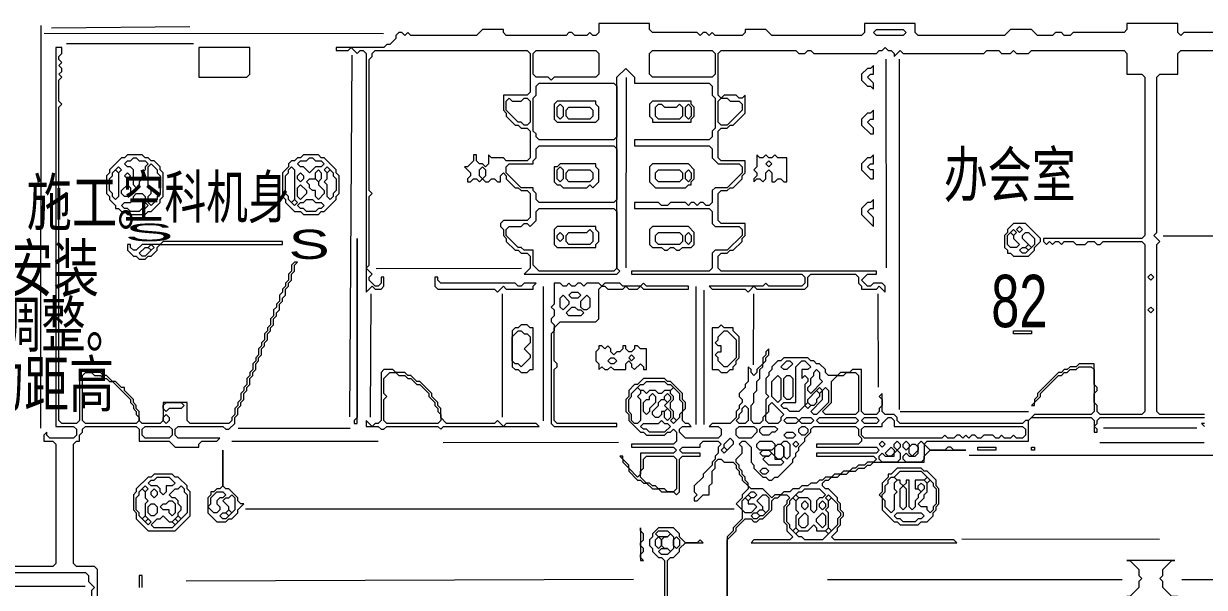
# Model space of a CAD drawing. Extents: x 10 to 1968, y 11 to 1392.
# Drawn here: x 456.2 to 851.9, y 858 to 1047 of the extents above; entities that cross this region are included whole.
import ezdxf

# ---------------------------------------------------------------- set-up
doc = ezdxf.new("R2010")
doc.units = 0
for name, color, linetype, lineweight in [('OCR_TEXT', 6, 'Continuous', 0), ('TEXT_FALLBACK_OUTLINE', 2, 'Continuous', 0), ('TRACE_CURVE', 6, 'Continuous', 0), ('TRACE_STRAIGHT', 5, 'Continuous', 0), ('TRACE_TEXT_SYMBOL', 6, 'Continuous', 0)]:
    doc.layers.add(name, color=color, linetype=linetype, lineweight=lineweight)
doc.styles.add('wqy-unicode', font='wqy-unicode.lff')

msp = doc.modelspace()

# ---------------------------------------------------------------- linework, layer by layer
at = {"layer": 'TEXT_FALLBACK_OUTLINE', "color": 2}
for points in [[(788, 980), (786, 978), (786, 977), (785, 976), (785, 972), (786, 971), (786, 970), (787, 970), (788, 969), (793, 969), (795, 971), (795, 972), (797, 974), (797, 975), (792, 980)], [(787, 977), (788, 978), (789, 977), (788, 976)], [(789, 978), (790, 979), (791, 978), (790, 977)], [(786, 976), (787, 977), (788, 976), (788, 975), (790, 973), (789, 972), (787, 972), (786, 973)], [(791, 976), (792, 977), (793, 977), (795, 975), (795, 973), (794, 972), (791, 975)], [(790, 971), (791, 972), (792, 972), (793, 971), (792, 970), (791, 970)], [(792, 972), (793, 973), (794, 972), (793, 971)]]:
    msp.add_lwpolyline(points, close=True, dxfattribs=at)
at = {"layer": 'TRACE_CURVE', "color": 6}
for points in [[(649, 1047), (649, 1044), (648, 1043), (647, 1043), (646, 1044), (645, 1043), (641, 1043), (640, 1044), (639, 1044), (638, 1043), (618, 1043), (617, 1044), (617, 1045), (610, 1045), (608, 1043), (586, 1043), (585, 1044), (584, 1043), (583, 1044), (582, 1044), (581, 1043), (581, 1042), (579, 1040), (578, 1040), (577, 1039), (561, 1039), (561, 1038), (565, 1038), (566, 1039), (568, 1037), (569, 1038), (570, 1038), (571, 1037), (571, 957), (573, 959), (574, 958), (576, 958), (577, 959), (577, 962), (576, 962), (576, 960), (575, 959), (574, 959), (572, 961), (572, 962), (573, 963), (571, 965), (572, 966), (572, 989), (573, 990), (572, 991), (572, 1035), (573, 1036), (573, 1037), (574, 1038), (625, 1038), (626, 1037), (626, 1024), (625, 1023), (617, 1023), (617, 1018), (618, 1017), (618, 1016), (621, 1013)], [(755, 1047), (738, 1047), (738, 1044), (737, 1043), (707, 1043), (705, 1045), (698, 1045), (698, 1044), (697, 1043), (688, 1043), (687, 1044), (686, 1043), (685, 1044), (684, 1044), (683, 1043), (682, 1044), (667, 1044), (666, 1045), (666, 1047), (649, 1047)], [(874, 1044), (845, 1044), (844, 1043), (843, 1044), (843, 1047), (826, 1047), (826, 1045), (825, 1044), (808, 1044), (807, 1043), (805, 1043), (804, 1044), (802, 1044), (801, 1043), (796, 1043), (794, 1045), (787, 1045), (785, 1043), (756, 1043), (755, 1044), (755, 1047)], [(467, 1039), (467, 912), (473, 912), (474, 911), (474, 909), (473, 908), (465, 908), (464, 909), (464, 910), (463, 909), (463, 907), (466, 907), (467, 906), (467, 866), (466, 865), (322, 865)], [(468, 914), (468, 1019), (469, 1020), (468, 1021), (468, 1028), (469, 1029), (468, 1030), (469, 1031), (469, 1032), (468, 1033), (469, 1034), (468, 1035), (468, 1036), (469, 1037), (469, 1039), (467, 1039)], [(687, 958), (698, 958), (699, 957), (701, 959), (702, 958), (718, 958), (719, 959), (719, 962), (720, 963), (735, 963), (736, 962), (736, 960), (737, 959), (737, 958), (742, 958), (743, 959), (745, 957), (745, 959), (744, 960), (741, 960), (740, 959), (739, 959), (737, 961), (739, 963), (742, 963), (742, 964), (690, 964), (689, 965), (689, 969), (690, 970), (692, 970), (693, 971), (694, 971), (697, 974), (697, 975), (698, 976), (698, 980), (690, 980), (689, 981), (689, 990), (690, 991), (692, 991), (693, 992), (694, 992), (697, 995), (697, 996), (698, 997), (698, 1001), (690, 1001), (689, 1002), (689, 1011), (690, 1012), (692, 1012), (693, 1013), (694, 1013), (698, 1017), (698, 1023), (697, 1022), (696, 1022), (695, 1023), (691, 1023), (690, 1022), (689, 1023), (689, 1037)], [(689, 1037), (690, 1038), (715, 1038), (716, 1037), (718, 1037), (719, 1038), (720, 1038), (721, 1037), (742, 1037), (743, 1038), (744, 1038), (745, 1039), (746, 1038), (747, 1038), (748, 1037), (748, 1036), (750, 1038), (751, 1037), (778, 1037), (779, 1038), (783, 1038), (784, 1037), (787, 1037), (788, 1038), (789, 1037), (793, 1037), (794, 1038), (825, 1038), (826, 1037), (826, 1030), (831, 1030), (832, 1029), (832, 976), (831, 975), (798, 975), (798, 974), (799, 973), (800, 974), (801, 973), (802, 974), (803, 974), (804, 973), (805, 974), (808, 974), (809, 973), (812, 973), (813, 974), (815, 974), (816, 973), (817, 973), (818, 974), (831, 974), (832, 973), (832, 917), (831, 916), (817, 916), (816, 917), (816, 919), (815, 920), (815, 923), (816, 924), (816, 925), (815, 926), (815, 933)], [(852, 916), (837, 916), (836, 917), (836, 973), (837, 974), (835, 976), (836, 977), (836, 1029), (837, 1030), (843, 1030), (843, 1037), (844, 1038), (919, 1038)], [(655, 965), (655, 1029), (658, 1032), (661, 1029), (661, 1027), (686, 1027), (687, 1026), (687, 1023), (688, 1022), (688, 1012), (687, 1011), (687, 1009), (686, 1008), (661, 1008), (661, 1006), (686, 1006), (687, 1005), (687, 1002), (689, 1000), (696, 1000), (697, 999), (697, 997), (692, 992), (688, 992), (687, 991), (687, 987), (686, 986), (685, 986), (684, 987), (683, 987), (682, 986), (681, 987), (680, 987), (679, 986), (678, 987), (673, 987), (672, 986), (670, 986), (669, 987), (661, 987), (661, 985), (686, 985), (687, 984), (687, 980), (688, 979), (696, 979), (697, 978), (697, 976), (692, 971), (688, 971), (687, 970), (687, 965), (686, 964), (660, 964), (660, 963), (717, 963), (718, 962), (718, 960), (717, 959), (706, 959), (705, 960), (704, 959), (686, 959), (687, 958)], [(621, 1013), (622, 1013), (623, 1012), (625, 1012), (626, 1011), (626, 1002), (625, 1001), (618, 1001), (617, 1002), (613, 1002), (612, 1003), (612, 1000), (611, 999), (610, 1000), (609, 1000), (608, 1001), (608, 1003), (607, 1003), (607, 1001), (605, 999), (604, 999), (606, 997), (606, 996), (605, 995), (605, 994), (606, 994), (607, 995), (608, 995), (609, 994), (610, 995), (611, 994), (612, 994), (613, 995), (614, 995), (615, 994), (616, 994), (616, 996), (617, 997), (618, 996), (618, 995), (621, 992), (622, 992), (623, 991), (625, 991), (626, 990), (626, 982), (625, 981), (617, 981), (616, 980), (616, 979), (617, 978), (617, 976), (618, 975), (618, 974), (621, 971), (622, 971), (623, 970), (625, 970), (626, 969), (626, 965), (624, 963), (655, 963), (656, 964), (655, 965)], [(515, 905), (515, 906), (516, 907), (521, 907), (522, 908), (508, 908), (507, 909), (507, 911), (508, 912), (523, 912), (524, 911), (525, 911), (527, 913), (527, 915), (528, 916), (528, 918), (529, 919), (529, 920), (530, 921), (530, 923), (531, 924), (531, 925), (532, 926), (532, 928), (533, 929), (533, 930), (534, 931), (534, 933), (535, 934), (535, 935), (536, 936), (536, 938), (537, 939), (537, 940), (538, 941), (538, 943), (539, 944), (539, 945), (540, 946), (540, 948), (541, 949), (541, 950), (542, 951), (542, 953), (543, 954), (543, 955), (544, 956), (544, 958), (545, 959), (545, 960), (546, 961), (546, 963), (547, 964), (547, 966), (548, 967), (547, 967), (546, 966), (546, 964), (545, 963), (545, 961), (544, 960), (544, 959), (543, 958), (543, 957)], [(543, 957), (542, 956), (542, 954), (541, 953), (541, 952), (540, 951), (540, 949), (539, 948), (539, 946), (538, 945), (538, 944), (537, 943), (537, 941), (536, 940), (536, 939), (535, 938), (535, 936), (534, 935), (534, 934), (533, 933), (533, 931), (532, 930), (532, 929), (531, 928), (531, 926), (530, 925), (530, 924), (529, 923), (529, 921), (528, 920), (528, 919), (527, 918), (527, 916), (526, 915), (526, 914), (525, 913), (512, 913), (511, 914), (511, 920), (503, 920), (503, 914), (502, 913), (496, 913), (495, 914), (495, 917), (494, 918), (494, 919), (493, 920), (493, 921), (490, 924), (490, 925), (489, 925), (487, 927), (486, 927), (484, 929), (483, 929), (482, 930), (479, 930), (478, 931), (475, 931), (475, 914), (474, 913), (469, 913), (468, 914)], [(707, 932), (707, 931), (706, 930), (706, 929), (705, 928), (705, 923), (706, 922), (705, 921), (705, 916), (704, 915), (704, 914), (703, 913), (701, 913), (700, 914), (700, 919), (701, 920), (701, 923), (702, 924), (702, 927), (703, 928), (703, 931), (704, 932), (704, 933), (705, 934), (705, 935), (706, 936), (706, 938), (705, 937), (705, 936), (704, 935), (704, 933), (702, 931), (702, 930), (701, 929), (700, 930), (700, 931), (699, 932), (699, 927), (698, 926), (698, 925), (696, 923), (696, 922), (697, 921), (697, 920), (696, 919), (696, 918), (695, 917), (695, 915), (693, 913), (687, 913), (686, 912), (689, 912), (690, 911), (690, 909), (689, 908), (678, 908), (676, 910), (676, 911), (677, 912), (680, 912), (679, 913), (678, 913), (677, 914), (677, 917)], [(815, 933), (810, 933), (809, 932), (807, 932), (806, 931), (805, 931), (804, 930), (803, 930), (796, 923), (796, 922), (795, 921), (795, 920), (794, 919), (795, 919), (795, 920), (797, 922), (797, 923), (803, 929), (804, 929), (805, 930), (806, 930), (807, 931), (809, 931), (810, 932), (814, 932), (815, 931), (815, 917), (814, 916), (795, 916), (793, 914), (792, 914), (791, 913), (750, 913), (749, 914), (749, 915), (748, 916), (745, 916), (744, 917), (744, 923), (743, 922), (744, 921), (744, 919), (743, 918), (743, 917), (742, 916), (738, 916), (737, 917), (737, 931), (734, 931), (733, 930), (730, 930), (729, 929), (726, 929), (725, 930), (725, 931), (723, 933), (722, 933), (721, 934), (720, 934), (719, 935), (711, 935), (710, 934), (709, 934), (707, 932)], [(677, 917), (678, 918), (678, 920), (677, 921), (677, 923), (673, 927), (672, 927), (671, 928), (664, 928), (662, 926), (661, 926), (659, 924), (659, 922), (658, 921), (658, 917), (659, 916), (659, 914), (663, 910), (664, 910), (665, 909), (671, 909), (672, 910), (673, 910), (674, 911), (675, 910), (675, 907), (674, 906), (660, 906), (660, 905), (674, 905), (675, 904), (674, 903), (663, 903), (663, 896), (662, 895), (659, 898), (659, 899), (657, 901), (657, 902), (656, 902), (657, 901), (657, 900), (659, 898), (659, 897), (662, 894), (663, 894), (664, 893), (665, 893), (667, 891), (669, 891), (670, 890), (674, 890), (675, 889), (676, 890), (676, 901), (677, 902), (683, 902), (683, 903), (677, 903), (676, 904), (677, 905), (683, 905), (683, 906), (684, 907)], [(738, 898), (739, 899), (740, 899), (741, 900), (758, 900), (758, 902), (760, 904), (772, 904), (768, 904), (767, 905), (766, 905), (765, 904), (760, 904), (758, 906), (759, 907), (793, 907), (793, 914), (794, 915), (814, 915), (815, 914), (815, 910), (816, 910), (816, 911), (815, 912), (816, 913), (816, 914), (817, 915), (852, 915)], [(481, 854), (481, 864), (480, 865), (474, 865), (473, 866), (473, 906), (474, 907), (475, 907), (475, 909), (476, 910), (476, 911), (477, 912), (494, 912), (495, 911), (495, 907), (505, 907), (507, 905), (515, 905)], [(720, 911), (721, 912), (735, 912), (736, 911), (736, 909), (737, 908), (737, 907), (736, 906), (722, 906), (722, 905), (742, 905), (743, 904), (742, 903), (722, 903), (722, 902), (741, 902), (742, 901), (741, 900), (739, 900), (738, 899), (736, 899), (735, 898), (734, 898), (733, 897), (731, 897), (730, 896), (728, 896), (727, 895), (725, 895), (724, 894), (723, 894), (722, 893), (720, 893), (719, 892), (717, 892), (716, 891), (714, 891), (713, 890), (711, 890), (710, 889), (708, 889), (707, 888), (704, 891), (700, 891), (699, 892), (699, 893), (698, 894), (698, 895), (697, 896), (697, 897), (696, 898), (696, 899), (695, 900), (695, 901), (697, 903), (697, 905), (696, 906), (697, 907), (698, 907), (700, 905), (700, 900), (701, 899), (701, 898), (704, 895)], [(704, 895), (705, 895), (706, 894), (707, 894), (708, 895), (709, 895), (714, 900), (714, 901), (715, 902), (715, 903), (716, 904), (716, 905), (718, 907), (718, 908), (720, 910), (720, 911)], [(852, 913), (851, 913), (852, 912)], [(684, 907), (689, 907), (690, 906), (689, 905), (689, 903), (688, 902), (688, 901), (687, 900), (687, 899), (684, 896), (684, 895), (681, 892), (681, 890), (682, 889), (681, 888), (681, 887), (682, 887), (684, 889), (686, 889), (686, 892), (687, 893), (687, 897), (688, 898), (688, 900), (689, 901), (690, 901), (691, 900), (694, 900), (695, 899), (695, 898), (696, 897), (696, 896), (697, 895), (697, 894), (699, 892), (699, 891), (697, 889), (697, 888), (695, 886), (697, 884), (697, 881), (694, 878), (694, 877), (692, 875), (692, 773)], [(692, 773), (692, 874), (695, 877), (695, 878), (698, 881), (700, 881), (701, 880), (702, 880), (703, 881), (704, 881), (707, 884), (707, 887), (708, 888), (709, 888), (710, 889), (712, 889), (713, 888), (712, 887), (712, 886), (711, 885), (711, 880), (712, 879), (712, 877), (714, 875), (713, 874), (701, 874), (700, 873), (769, 873), (768, 874), (728, 874), (727, 875), (729, 877), (729, 878), (730, 879), (730, 881), (731, 882), (731, 883), (730, 884), (730, 886), (729, 887), (729, 888), (726, 891), (725, 891), (724, 892), (724, 893), (725, 894), (726, 894), (727, 895), (729, 895), (730, 896), (732, 896), (733, 897), (735, 897), (736, 898), (738, 898)], [(672, 793), (672, 867), (673, 868), (674, 868), (676, 870), (676, 871), (678, 873), (684, 873), (683, 874), (682, 873), (678, 873), (676, 875), (676, 876), (674, 878), (669, 878), (667, 876), (667, 875), (666, 874), (666, 872), (667, 871), (667, 870), (669, 868), (670, 868), (671, 867), (671, 793)], [(360, 863), (477, 863), (478, 862), (478, 860), (480, 858), (479, 857), (479, 855), (478, 854), (478, 848), (479, 847), (481, 847), (482, 848), (486, 848), (487, 849), (488, 849), (489, 850), (490, 850), (493, 853)], [(496, 858), (496, 862), (495, 862), (495, 858)]]:
    msp.add_lwpolyline(points, dxfattribs=at)
for points in [[(741, 1044), (742, 1045), (751, 1045), (752, 1044), (751, 1043), (742, 1043)], [(627, 1037), (628, 1038), (648, 1038), (649, 1037), (649, 1030), (648, 1029), (634, 1029), (633, 1028), (632, 1029), (628, 1029), (627, 1030)], [(666, 1037), (667, 1038), (687, 1038), (688, 1037), (688, 1030), (687, 1029), (667, 1029), (666, 1030)], [(628, 1026), (629, 1027), (654, 1027), (655, 1026), (655, 1009), (654, 1008), (629, 1008), (628, 1009), (628, 1010), (627, 1011), (627, 1022), (628, 1023)], [(618, 1021), (619, 1022), (620, 1021), (623, 1021), (624, 1022), (625, 1022), (626, 1021), (626, 1014), (625, 1013), (624, 1013), (623, 1014), (622, 1014), (618, 1018)], [(689, 1021), (690, 1022), (692, 1022), (693, 1021), (696, 1021), (697, 1020), (697, 1018), (692, 1013), (690, 1013), (689, 1014)], [(628, 1005), (629, 1006), (654, 1006), (655, 1005), (655, 988), (654, 987), (629, 987), (628, 988), (628, 990), (627, 991), (627, 992), (623, 992), (618, 997), (618, 999), (619, 1000), (627, 1000), (627, 1001), (628, 1002)], [(609, 998), (610, 999), (611, 998), (611, 996), (610, 995), (609, 996)], [(628, 984), (629, 985), (654, 985), (655, 984), (655, 965), (654, 964), (629, 964), (627, 966), (627, 971), (624, 971), (623, 972), (622, 972), (618, 976), (618, 978), (619, 979), (623, 979), (624, 980), (625, 980), (626, 979), (628, 981)], [(833, 962), (834, 963), (835, 962), (834, 961)], [(833, 951), (834, 952), (835, 951), (834, 950)], [(717, 934), (718, 934), (720, 932), (719, 931), (717, 931), (717, 928), (718, 929), (719, 928), (719, 927), (718, 926), (718, 919), (716, 917), (713, 917), (712, 918), (711, 918), (710, 919), (711, 920), (715, 920), (715, 932)], [(712, 934), (713, 934), (714, 933), (712, 931), (711, 931), (710, 932)], [(476, 929), (477, 930), (479, 930), (480, 929), (482, 929), (483, 928), (484, 928), (485, 927), (486, 927), (492, 921), (492, 920), (493, 919), (493, 918), (494, 917), (494, 916), (495, 915), (495, 914), (494, 913), (477, 913), (476, 914)], [(721, 930), (722, 931), (723, 930), (723, 928), (724, 927), (720, 923), (719, 924), (719, 925), (720, 926), (720, 928), (721, 929)], [(731, 929), (732, 930), (735, 930), (736, 929), (736, 917), (735, 916), (725, 916), (724, 917), (727, 920), (727, 927), (729, 929)], [(664, 926), (665, 927), (671, 927), (672, 926), (673, 926), (674, 925), (673, 924), (671, 924), (670, 923), (669, 923), (668, 924), (666, 924), (665, 923), (664, 924), (663, 924), (662, 925), (663, 926)], [(709, 929), (710, 928), (710, 921), (709, 920), (707, 922), (707, 927)], [(711, 928), (712, 929), (713, 929), (714, 928), (714, 922), (713, 921), (712, 921), (711, 922)], [(662, 925), (663, 924), (663, 923), (662, 922), (663, 921), (663, 914), (662, 913), (661, 913), (660, 914), (660, 916), (659, 917), (659, 921), (660, 922), (660, 923)], [(666, 922), (667, 923), (668, 922), (668, 920), (666, 918), (666, 917), (665, 916), (664, 917), (664, 920), (665, 921), (666, 921)], [(671, 922), (672, 923), (673, 922), (673, 921), (672, 920), (671, 921)], [(673, 924), (674, 925), (676, 923), (676, 921), (677, 920), (677, 917), (676, 916), (676, 915), (675, 914), (674, 915), (674, 917), (673, 918), (673, 920), (674, 921), (674, 922), (673, 923)], [(722, 924), (723, 923), (723, 922), (722, 921), (722, 920), (721, 919), (720, 919), (719, 920), (719, 921)], [(724, 924), (725, 925), (726, 924), (726, 920), (722, 916), (721, 916), (720, 917), (724, 921)], [(722, 924), (723, 925), (724, 924), (723, 923)], [(503, 919), (504, 920), (509, 920), (510, 919), (509, 918), (505, 918), (504, 917), (503, 918)], [(669, 920), (670, 921), (671, 921), (672, 920), (671, 919), (672, 918), (671, 917), (670, 917), (670, 916), (669, 915), (668, 915), (667, 916), (667, 917), (669, 919)], [(697, 918), (698, 919), (699, 918), (699, 914), (698, 913), (696, 913), (695, 914), (696, 915), (696, 916), (697, 917)], [(706, 919), (707, 920), (711, 916), (710, 915), (710, 914), (709, 913), (706, 913), (705, 914), (705, 916), (706, 917)], [(718, 919), (719, 920), (720, 919), (719, 918)], [(503, 915), (504, 916), (505, 915), (505, 914), (504, 913), (503, 914)], [(671, 917), (672, 918), (673, 917), (673, 915), (672, 914), (671, 915)], [(673, 914), (674, 915), (675, 914), (674, 913)], [(711, 914), (712, 915), (715, 915), (716, 914), (715, 913), (712, 913)], [(716, 914), (717, 915), (720, 915), (721, 914), (720, 913), (717, 913)], [(722, 914), (723, 915), (735, 915), (736, 914), (735, 913), (723, 913)], [(746, 915), (747, 915), (748, 914), (748, 912), (791, 912), (792, 911), (792, 909), (791, 908), (789, 908), (788, 909), (787, 908), (785, 908), (784, 909), (783, 908), (782, 908), (781, 909), (778, 909), (777, 908), (776, 908), (775, 909), (774, 909), (773, 908), (772, 909), (771, 908), (770, 909), (769, 909), (768, 908), (766, 908), (765, 909), (764, 908), (738, 908), (737, 909), (737, 911), (738, 912), (744, 912), (744, 913)], [(737, 914), (738, 915), (742, 915), (743, 914), (742, 913), (738, 913)], [(496, 911), (497, 912), (505, 912), (506, 911), (506, 909), (505, 908), (497, 908), (496, 909)], [(669, 913), (670, 914), (671, 913), (672, 913), (673, 912), (671, 910), (666, 910), (665, 911), (664, 911), (663, 912), (664, 913)], [(695, 911), (696, 912), (701, 912), (702, 911), (702, 910), (700, 908), (696, 908), (695, 909)], [(703, 911), (704, 912), (708, 912), (709, 911), (708, 910), (707, 910), (706, 909), (704, 909), (703, 910)], [(716, 911), (717, 912), (718, 912), (719, 911), (719, 910), (718, 909), (717, 909), (716, 910)], [(693, 908), (694, 907), (694, 906), (692, 904), (691, 905), (691, 906)], [(702, 906), (703, 907), (707, 907), (708, 906), (708, 905), (707, 904), (703, 904), (702, 905)], [(710, 906), (711, 907), (712, 907), (713, 906), (713, 902), (712, 901), (711, 902), (711, 905)], [(711, 909), (712, 910), (714, 910), (715, 909), (714, 908), (712, 908)], [(714, 906), (715, 907), (716, 906), (715, 905)], [(743, 906), (744, 907), (745, 906), (744, 905)], [(748, 906), (749, 907), (750, 906), (750, 905), (749, 904), (748, 905)], [(756, 906), (757, 907), (758, 906), (758, 901), (757, 900), (752, 900), (751, 901), (751, 902), (752, 903), (753, 902), (755, 902), (756, 903)], [(751, 906), (752, 907), (753, 906), (753, 905), (752, 904), (751, 905)], [(690, 904), (691, 905), (692, 904), (691, 903)], [(703, 903), (704, 904), (706, 904), (707, 903), (706, 902), (704, 902)], [(706, 902), (707, 903), (708, 902), (708, 901), (710, 901), (711, 900), (710, 899), (706, 899), (704, 901), (705, 902)], [(708, 905), (709, 906), (710, 906), (711, 905), (711, 902), (710, 901), (709, 901), (708, 902)], [(748, 903), (749, 904), (750, 903), (750, 901), (749, 900), (744, 900), (743, 901), (743, 902), (744, 903), (745, 902), (748, 902)], [(747, 905), (748, 904), (748, 903), (747, 902), (746, 902), (745, 903)], [(753, 905), (754, 906), (755, 906), (756, 905), (756, 904), (754, 902), (753, 903)], [(664, 901), (665, 902), (674, 902), (675, 901), (675, 891), (674, 890), (672, 890), (671, 891), (669, 891), (668, 892), (667, 892), (666, 893), (665, 893), (663, 895), (663, 897), (664, 898)], [(703, 897), (704, 898), (705, 898), (706, 897), (705, 896), (704, 896)], [(717, 890), (718, 891), (723, 891), (725, 889), (724, 888), (723, 888), (722, 887), (722, 884), (721, 883), (720, 884), (720, 887), (719, 888), (716, 888), (715, 889), (716, 890)], [(697, 887), (698, 888), (699, 887), (699, 886), (701, 886), (702, 885), (700, 883), (698, 883), (697, 884)], [(698, 888), (699, 889), (700, 888), (699, 887)], [(699, 889), (700, 890), (701, 890), (702, 889), (701, 888), (700, 888)], [(704, 889), (705, 889), (706, 888), (706, 884), (705, 883), (704, 884), (704, 885), (702, 887)], [(713, 887), (714, 888), (715, 887), (715, 884), (716, 883), (715, 882), (715, 878), (714, 877), (713, 878), (713, 879), (712, 880), (712, 885), (713, 886)], [(714, 888), (715, 889), (716, 888), (715, 887)], [(717, 886), (718, 887), (719, 886), (719, 885), (718, 884), (717, 885)], [(723, 886), (724, 887), (725, 886), (725, 885), (724, 884), (723, 885)], [(725, 888), (726, 889), (727, 888), (726, 887)], [(726, 887), (727, 888), (729, 886), (729, 884), (730, 883), (730, 882), (729, 881), (729, 879), (727, 877), (726, 878), (726, 883), (725, 884), (726, 885)], [(700, 882), (701, 883), (702, 883), (703, 882), (702, 881), (701, 881)], [(702, 883), (703, 884), (704, 884), (705, 883), (704, 882), (703, 882)], [(718, 883), (719, 882), (719, 879), (718, 878), (717, 878), (716, 879), (716, 881)], [(724, 883), (725, 882), (725, 879), (724, 878), (722, 880), (722, 881)], [(721, 879), (722, 878), (722, 877), (725, 877), (726, 876), (724, 874), (718, 874), (717, 875), (716, 875), (715, 876), (716, 877), (719, 877)], [(668, 876), (669, 877), (672, 877), (673, 876), (672, 875), (669, 875)], [(668, 874), (669, 875), (670, 874), (670, 872), (669, 871), (668, 872)], [(672, 875), (673, 876), (674, 875), (674, 871), (673, 870), (672, 871), (671, 871), (670, 872), (670, 874), (671, 875)], [(674, 874), (675, 875), (676, 874), (676, 872), (675, 871), (674, 872)], [(714, 877), (715, 878), (716, 877), (715, 876)], [(725, 877), (726, 878), (727, 877), (726, 876)], [(669, 870), (670, 871), (672, 871), (673, 870), (672, 869), (670, 869)]]:
    msp.add_lwpolyline(points, close=True, dxfattribs=at)
at = {"layer": 'TRACE_STRAIGHT', "color": 5}
for p, q in [((461.97, 911.37), (462.09, 1046.38)), ((465.61, 1045.61), (511.88, 1046.01)), ((463.12, 1043.75), (576.87, 1043.7)), ((470.62, 1040.29), (513.13, 1040.3)), ((565.5, 915.13), (566.35, 1036.38)), ((745.22, 1035.13), (745.35, 965.12)), ((749.7, 1035.12), (749.7, 917.62)), ((658.15, 965.12), (658.25, 1028.88)), ((838.12, 975.9), (863.13, 975.89)), ((574.37, 964.9), (623.13, 964.97)), ((630.42, 913.87), (630.43, 958.88)), ((681.5, 958.88), (681.5, 912.62)), ((684.26, 912.63), (684.32, 957.63)), ((572.53, 915.12), (572.69, 956.38)), ((616.59, 956.38), (616.65, 915.12)), ((700.79, 932.62), (700.91, 956.37)), ((742.53, 956.37), (742.56, 925.12)), ((750, 917), (793, 917)), ((528.13, 911.35), (565.63, 911.43)), ((818.12, 911.52), (849.38, 911.54)), ((526, 907), (575, 907)), ((596.87, 906.59), (655.62, 906.67)), ((816.87, 906.62), (851.88, 906.6)), ((773.12, 902.32), (858.13, 902.32)), ((530.62, 884.34), (694.38, 884.35)), ((770.62, 874.25), (836.87, 874.2)), ((510.65, 860.19), (660.65, 860.75)), ((725.62, 860.66), (824.37, 860.62)), ((844.37, 860.64), (1086.87, 860.63)), ((339.37, 858.39), (476.88, 858.4))]:
    msp.add_line(p, q, dxfattribs=at)
at = {"layer": 'TRACE_TEXT_SYMBOL', "color": 6}
for points in [[(515, 1039), (515, 1029), (531, 1029), (532, 1030), (532, 1039)], [(741, 1033), (740, 1032), (739, 1032), (737, 1030), (737, 1028), (739, 1026), (740, 1026), (741, 1025), (741, 1027), (739, 1029), (740, 1030), (741, 1030)], [(635, 1021), (634, 1020), (634, 1015), (635, 1014), (648, 1014), (649, 1015), (649, 1019), (648, 1020), (648, 1021)], [(667, 1021), (666, 1020), (666, 1016), (667, 1015), (667, 1014), (680, 1014), (680, 1015), (681, 1016), (681, 1019), (680, 1020), (680, 1021)], [(635, 1019), (636, 1020), (637, 1019), (637, 1016), (636, 1015), (635, 1016)], [(638, 1018), (639, 1019), (646, 1019), (647, 1018), (647, 1016), (646, 1015), (639, 1015), (638, 1016)], [(668, 1019), (669, 1020), (670, 1020), (671, 1019), (675, 1019), (676, 1020), (677, 1019), (677, 1016), (676, 1015), (669, 1015), (668, 1016)], [(678, 1019), (679, 1020), (680, 1019), (680, 1016), (679, 1015), (678, 1016)], [(741, 1018), (740, 1017), (739, 1017), (737, 1015), (737, 1013), (740, 1010), (741, 1010), (741, 1012), (739, 1014), (740, 1015), (741, 1015)], [(491, 1003), (490, 1002), (489, 1002), (485, 998), (485, 997), (484, 996), (484, 990), (485, 989), (485, 988), (487, 986), (487, 985), (488, 985), (489, 984), (490, 984), (491, 983), (497, 983), (498, 984), (499, 984), (502, 987), (502, 988), (503, 989), (503, 997), (502, 998), (502, 999), (500, 1001), (499, 1001), (498, 1002), (497, 1002), (496, 1003)], [(492, 1001), (493, 1002), (494, 1002), (495, 1001), (497, 1001), (498, 1000), (497, 999), (497, 998), (496, 997), (496, 995), (495, 994), (495, 993), (494, 992), (493, 993), (493, 998), (492, 999), (491, 999), (490, 1000), (491, 1001)], [(550, 1003), (549, 1002), (548, 1002), (547, 1001), (546, 1001), (545, 1000), (545, 999), (543, 997), (543, 989), (544, 988), (544, 987), (547, 984), (549, 984), (550, 983), (555, 983), (556, 984), (557, 984), (561, 988), (561, 989), (562, 990), (562, 996), (561, 997), (561, 998), (557, 1002), (556, 1002), (555, 1003)], [(551, 1001), (552, 1002), (553, 1002), (554, 1001), (556, 1001), (557, 1000), (556, 999), (554, 999), (552, 997), (550, 999), (549, 999), (548, 1000), (549, 1001)], [(702, 1003), (702, 999), (701, 998), (702, 997), (702, 996), (701, 995), (701, 994), (702, 995), (703, 995), (704, 994), (705, 995), (705, 997), (706, 998), (707, 997), (707, 994), (708, 994), (709, 995), (710, 995), (711, 994), (712, 994), (712, 1002), (709, 1002), (708, 1003), (707, 1002), (706, 1002), (705, 1003), (704, 1002), (703, 1002)], [(741, 1003), (740, 1002), (739, 1002), (737, 1000), (737, 998), (740, 995), (741, 995), (741, 998), (740, 998), (739, 999), (740, 1000), (741, 1000)], [(486, 997), (487, 998), (488, 997), (488, 989), (487, 988), (486, 989), (486, 990), (485, 991), (485, 995), (486, 996)], [(487, 998), (488, 999), (489, 998), (488, 997)], [(498, 999), (499, 1000), (501, 998), (501, 997), (502, 996), (502, 990), (501, 989), (501, 988), (499, 986), (498, 987), (498, 989), (499, 990), (499, 991), (498, 992)], [(545, 998), (546, 999), (547, 998), (547, 988), (546, 987), (545, 988), (545, 989), (544, 990), (544, 996), (545, 997)], [(554, 997), (555, 998), (556, 997), (556, 995), (555, 994), (554, 995)], [(557, 998), (558, 999), (559, 998), (558, 997)], [(558, 997), (559, 998), (560, 997), (560, 996), (561, 995), (561, 991), (560, 990), (560, 989), (559, 988), (558, 989), (558, 993), (557, 994), (558, 995)], [(636, 1000), (635, 999), (634, 999), (634, 994), (635, 993), (636, 993), (637, 992), (645, 992), (646, 993), (647, 992), (649, 994), (649, 998), (648, 999), (648, 1000)], [(635, 998), (636, 999), (637, 998), (637, 995), (636, 994), (635, 995)], [(638, 997), (639, 998), (646, 998), (647, 997), (647, 995), (646, 994), (639, 994), (638, 995)], [(667, 1000), (666, 999), (666, 994), (668, 992), (678, 992), (679, 993), (680, 993), (680, 994), (681, 995), (681, 998), (679, 1000)], [(668, 997), (669, 998), (676, 998), (677, 997), (677, 995), (676, 994), (669, 994), (668, 995)], [(678, 997), (679, 998), (680, 997), (680, 995), (679, 994), (678, 995)], [(705, 1000), (706, 1001), (707, 1000), (706, 999)], [(490, 996), (491, 997), (492, 996), (491, 995)], [(548, 996), (549, 997), (550, 996), (550, 995), (549, 994), (548, 995)], [(551, 994), (552, 995), (554, 995), (555, 994), (555, 993), (557, 991), (557, 990), (555, 988), (554, 989), (554, 991), (553, 991), (552, 992), (552, 993)], [(491, 993), (492, 992), (492, 990), (491, 989), (490, 989), (489, 990), (489, 991)], [(493, 989), (494, 990), (496, 990), (497, 989), (497, 987), (498, 986), (497, 985), (496, 985), (495, 984), (492, 984), (491, 985), (490, 985), (489, 986), (490, 987), (492, 987), (493, 988)], [(548, 992), (549, 993), (551, 991), (551, 990), (549, 988), (548, 989)], [(546, 987), (547, 988), (548, 987), (547, 986)], [(550, 987), (551, 988), (553, 988), (554, 987), (556, 987), (557, 986), (556, 985), (555, 985), (554, 984), (551, 984), (550, 985), (549, 985), (548, 986), (549, 987)], [(741, 988), (740, 987), (739, 987), (737, 985), (737, 983), (741, 979), (741, 982), (739, 984), (740, 985), (741, 985)], [(635, 979), (634, 978), (634, 973), (635, 972), (648, 972), (648, 973), (649, 974), (649, 977), (648, 978), (648, 979)], [(645, 977), (646, 978), (647, 977), (647, 974), (646, 973), (639, 973), (638, 974), (638, 976), (639, 977)], [(667, 979), (666, 978), (666, 973), (667, 972), (670, 972), (671, 971), (672, 971), (673, 972), (674, 972), (675, 971), (676, 971), (677, 972), (680, 972), (681, 973), (681, 977), (679, 979)], [(503, 974), (502, 973), (496, 973), (494, 971), (493, 971), (492, 972), (492, 973), (491, 973), (491, 971), (493, 969), (494, 969), (495, 968), (497, 968), (498, 969), (499, 969), (501, 971), (501, 972), (502, 973), (543, 973), (543, 974)], [(568, 975), (568, 915), (567, 914), (567, 913), (568, 913)], [(635, 976), (636, 977), (637, 976), (637, 975), (636, 974), (635, 975)], [(668, 976), (669, 977), (676, 977), (677, 976), (677, 974), (676, 973), (669, 973), (668, 974)], [(678, 976), (679, 977), (680, 976), (680, 974), (679, 973), (678, 974)], [(497, 972), (498, 972), (499, 971), (497, 969), (496, 969), (495, 970)], [(498, 972), (499, 973), (500, 972), (499, 971)], [(594, 962), (594, 959), (595, 958), (614, 958), (615, 957), (617, 959), (618, 958), (627, 958), (627, 959), (628, 960), (624, 960), (623, 959), (622, 959), (621, 960), (596, 960), (595, 961), (595, 962)], [(634, 960), (634, 953), (633, 952), (634, 951), (634, 949), (633, 948), (633, 947), (634, 946), (634, 944), (633, 943), (633, 913), (634, 912), (655, 912), (655, 913), (635, 913), (634, 914), (634, 931), (635, 932), (635, 933), (634, 934), (634, 945), (636, 947), (648, 947), (649, 948), (649, 958), (650, 959), (651, 959), (652, 958), (657, 958), (658, 959), (659, 958), (662, 958), (663, 959), (664, 958), (679, 958), (679, 959), (665, 959), (664, 960), (663, 959), (657, 959), (656, 960), (651, 960), (650, 959), (649, 960), (645, 960), (644, 959), (643, 960), (642, 960), (641, 959), (640, 959), (639, 960), (638, 959), (637, 959), (636, 960)], [(636, 955), (637, 956), (639, 954), (639, 953), (637, 951), (636, 952)], [(639, 956), (640, 957), (642, 957), (643, 956), (642, 955), (640, 955)], [(645, 956), (646, 955), (646, 952), (645, 951), (644, 951), (643, 952), (643, 954)], [(640, 952), (641, 952), (642, 951), (643, 951), (644, 950), (643, 949), (639, 949), (638, 950)], [(623, 946), (622, 945), (621, 945), (620, 944), (620, 932), (621, 931), (622, 931), (623, 930), (625, 930), (626, 931), (627, 931), (627, 945), (626, 945), (625, 946)], [(690, 946), (689, 945), (687, 945), (687, 931), (689, 931), (690, 930), (692, 930), (693, 931), (694, 931), (694, 932), (695, 933), (695, 934), (696, 935), (696, 942), (694, 944), (694, 945), (691, 945)], [(622, 944), (623, 944), (624, 943), (625, 943), (626, 942), (626, 940), (624, 938), (626, 936), (626, 935), (623, 932), (622, 933), (621, 933), (620, 934), (620, 942)], [(691, 944), (692, 944), (695, 941), (695, 935), (692, 932), (691, 932), (689, 934), (689, 935), (688, 936), (689, 937), (690, 937), (690, 939), (689, 939), (688, 940), (689, 941), (689, 942)], [(788, 944), (794, 944), (794, 943), (788, 943)], [(649, 939), (649, 938), (648, 937), (648, 934), (649, 933), (649, 931), (650, 932), (651, 931), (652, 931), (653, 932), (654, 931), (658, 931), (658, 933), (659, 934), (660, 933), (660, 932), (661, 931), (663, 933), (664, 932), (664, 931), (665, 931), (665, 938), (663, 938), (662, 939), (661, 939), (661, 938), (660, 937), (659, 937), (658, 938), (658, 939), (657, 939), (657, 938), (656, 937), (655, 937), (654, 936), (653, 937), (653, 938), (652, 939), (651, 938), (650, 939)], [(652, 934), (653, 935), (654, 935), (655, 934), (654, 933), (653, 933)], [(659, 935), (660, 936), (661, 935), (660, 934)], [(577, 931), (576, 930), (576, 914), (575, 913), (574, 913), (573, 912), (571, 914), (571, 912), (575, 912), (576, 911), (577, 911), (578, 912), (595, 912), (596, 911), (597, 912), (629, 912), (628, 913), (618, 913), (617, 912), (615, 914), (614, 913), (598, 913), (596, 915), (596, 918), (595, 919), (595, 920), (593, 922), (593, 923), (589, 927), (588, 927), (586, 929), (585, 929), (584, 930), (581, 930), (580, 931)], [(579, 930), (581, 930), (582, 929), (584, 929), (585, 928), (586, 928), (588, 926), (589, 926), (592, 923), (592, 922), (594, 920), (594, 919), (595, 918), (595, 917), (596, 916), (596, 914), (595, 913), (578, 913), (577, 914), (577, 921), (578, 922), (577, 923), (577, 928)], [(523, 904), (523, 892), (522, 891), (521, 891), (520, 890), (519, 890), (519, 889), (518, 888), (518, 883), (521, 880), (524, 880), (525, 881), (526, 881), (528, 883), (528, 884), (530, 886), (529, 886), (528, 887), (528, 888), (525, 891), (524, 891), (523, 892)], [(776, 905), (782, 905), (782, 904), (776, 904)], [(794, 905), (795, 905), (795, 904), (794, 904)], [(500, 896), (499, 895), (498, 895), (494, 891), (494, 890), (493, 889), (493, 884), (494, 883), (494, 881), (498, 877), (507, 877), (512, 882), (512, 890), (511, 891), (511, 892), (508, 895), (507, 895), (506, 896)], [(500, 894), (501, 895), (505, 895), (507, 893), (506, 892), (504, 892), (504, 890), (503, 889), (502, 890), (502, 891), (501, 892), (499, 892), (498, 893), (499, 894)], [(749, 898), (747, 896), (746, 896), (746, 895), (744, 893), (744, 890), (743, 889), (744, 888), (744, 884), (748, 880), (749, 880), (750, 879), (756, 879), (757, 880), (759, 880), (761, 882), (761, 883), (762, 884), (762, 885), (763, 886), (763, 891), (762, 892), (762, 894), (759, 897), (758, 897), (757, 898)], [(746, 894), (747, 895), (748, 895), (749, 894), (748, 893), (748, 891), (749, 890), (748, 889), (748, 884), (747, 883), (745, 885), (745, 887), (744, 888), (744, 889), (745, 890), (745, 892), (746, 893)], [(750, 897), (757, 897), (759, 895), (758, 894), (755, 894), (755, 891), (756, 891), (757, 890), (756, 889), (756, 888), (755, 887), (755, 885), (754, 884), (753, 885), (753, 894), (752, 894), (752, 893), (751, 892), (750, 893), (750, 894), (749, 894), (748, 895)], [(758, 894), (759, 895), (760, 894), (759, 893)], [(495, 890), (496, 891), (497, 890), (497, 888), (498, 887), (497, 886), (497, 882), (496, 881), (495, 882), (495, 883), (494, 884), (494, 888), (495, 889)], [(496, 891), (497, 892), (498, 891), (497, 890)], [(499, 890), (500, 891), (501, 890), (501, 889), (500, 888), (499, 889)], [(508, 891), (509, 892), (510, 891), (510, 890), (511, 889), (511, 883), (509, 881), (508, 882), (508, 883), (509, 884), (509, 885), (508, 886), (508, 887), (507, 888), (506, 888), (505, 889), (507, 891)], [(750, 891), (751, 892), (752, 891), (752, 885), (751, 884), (750, 885)], [(759, 893), (760, 894), (761, 893), (761, 892), (762, 891), (762, 886), (761, 885), (761, 884), (760, 883), (759, 884), (759, 885), (757, 885), (756, 886), (758, 888), (758, 889), (759, 890)], [(756, 892), (757, 893), (758, 892), (758, 891), (757, 890), (756, 891)], [(504, 886), (505, 887), (506, 887), (507, 886), (507, 883), (506, 882), (505, 883), (505, 884), (503, 884), (502, 885), (503, 886)], [(521, 890), (523, 890), (524, 889), (523, 888), (522, 888), (521, 887), (521, 886), (522, 885), (522, 884), (521, 883), (520, 883), (518, 885), (519, 886), (519, 888)], [(525, 888), (526, 889), (527, 888), (527, 884), (526, 883), (525, 884), (525, 885), (523, 887), (524, 888)], [(498, 885), (499, 886), (500, 886), (501, 885), (501, 883), (500, 882), (499, 882), (498, 883)], [(522, 882), (523, 883), (524, 883), (525, 882), (524, 881), (523, 881)], [(524, 883), (525, 884), (526, 883), (525, 882)], [(748, 882), (749, 883), (757, 883), (758, 882), (757, 881), (756, 881), (755, 880), (751, 880), (750, 881), (749, 881)], [(496, 881), (497, 882), (498, 881), (497, 880)], [(497, 880), (498, 881), (499, 880), (498, 879)], [(502, 881), (503, 882), (505, 880), (506, 880), (507, 879), (506, 878), (500, 878), (499, 879), (501, 881)], [(506, 880), (507, 881), (508, 880), (507, 879)], [(507, 881), (508, 882), (509, 881), (508, 880)], [(663, 878), (663, 867), (664, 867), (663, 868), (663, 869), (664, 870), (664, 871), (663, 872), (663, 873), (664, 874), (664, 876), (663, 877)], [(826, 867), (827, 867), (830, 864), (830, 862), (831, 861), (830, 860), (830, 858), (827, 855), (826, 855), (826, 849), (842, 849), (843, 850), (843, 855), (841, 855), (838, 858), (838, 860), (837, 861), (838, 862), (838, 864), (841, 867), (842, 867)]]:
    msp.add_lwpolyline(points, close=True, dxfattribs=at)

# ---------------------------------------------------------------- texts
at = {"layer": 'OCR_TEXT', "color": 6, "style": 'wqy-unicode'}
for s, height, width, p in [('办会室', 15.026, 0.72, (764.58, 988.89)), ('《火灾自动报警系统施工及验收规范》施工。', 15.4242, 0.72, (199.74, 979.43)), ('空科机身', 14.236, 0.72, (489.46, 981.79)), ('S', 5.86, 3.175862, (490, 974.08)), ('S', 9.77, 1.587931, (545, 968.13)), ('2.探测器安装位置若与灯具或其他设备的安装', 15.6794, 0.72, (176.38, 957.14)), ('82', 17.57, 0.72, (780.51, 945.23)), ('问距不能满足规范要求时，可做适当调整。', 15.2284, 0.72, (207.88, 938.57)), ('安装振测器时应保证其距梁边、墙边的距高', 15.3584, 0.72, (200, 918.51))]:
    msp.add_text(s, height=height, dxfattribs=dict(at, width=width)).set_placement(p)

doc.saveas('drawing.dxf')
